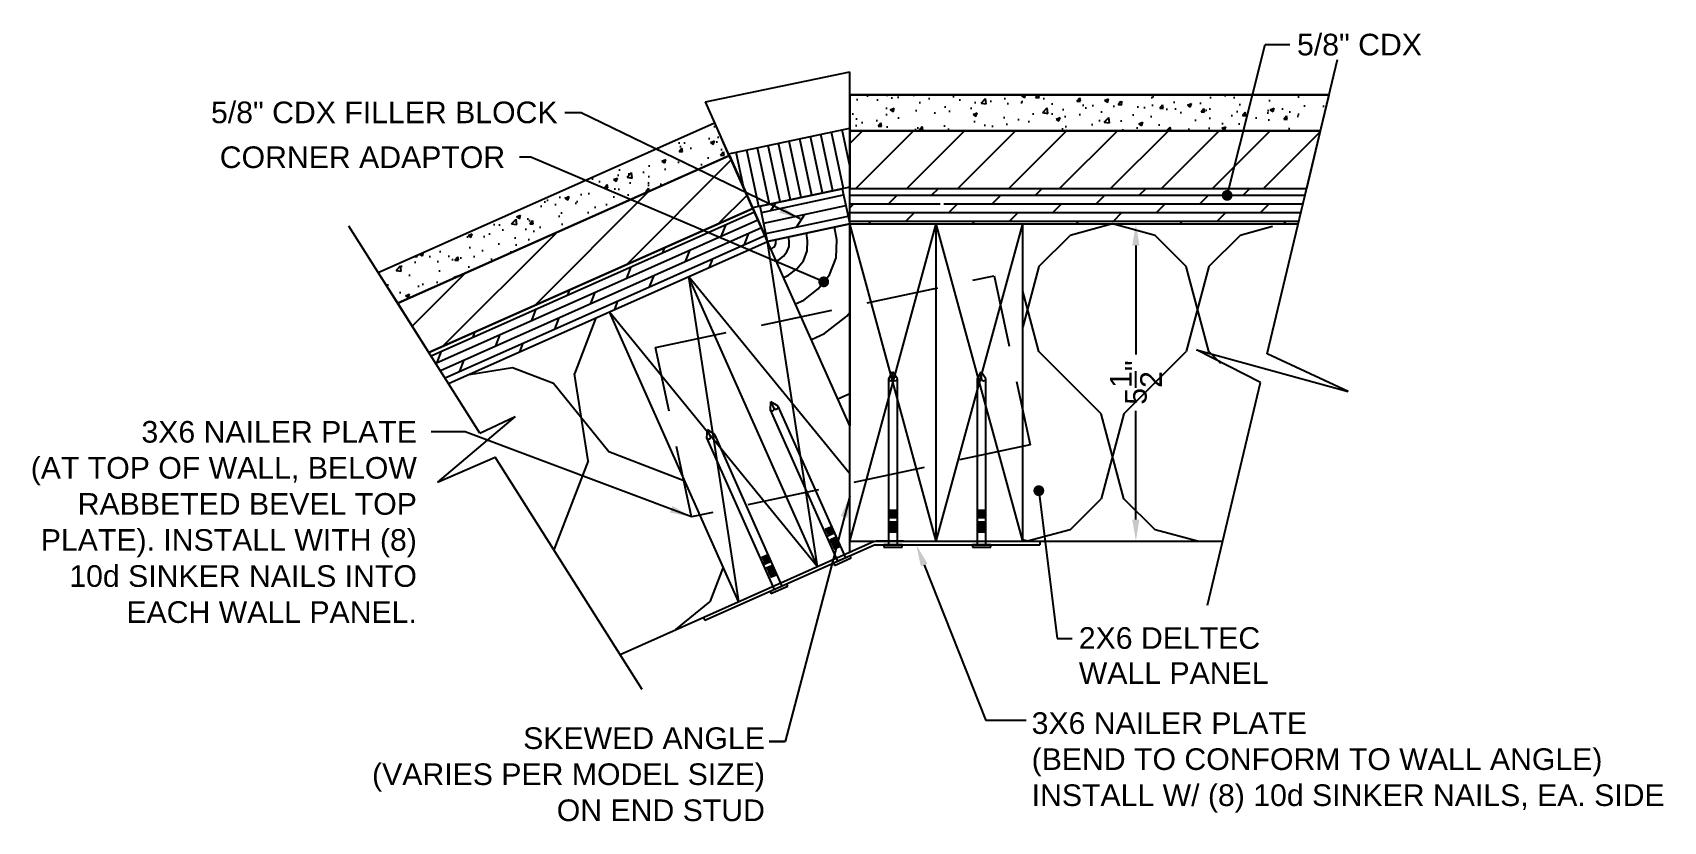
# Model space of a CAD drawing. Header units: inches. Extents: x -1316 to 22433, y -200 to 8737.
# Drawn here: x 22292.66 to 22320.93, y 8723.65 to 8737.33 of the extents above.
import ezdxf

# ---------------------------------------------------------------- set-up
doc = ezdxf.new("R2010")
doc.units = ezdxf.units.IN
doc.header["$LTSCALE"] = 10
doc.header["$MEASUREMENT"] = 0
doc.header["$PDMODE"] = 34
doc.header["$PDSIZE"] = 18
doc.linetypes.add('HIDDEN', pattern=[0.375, 0.25, -0.125])
doc.layers.get('0').update_dxf_attribs({"linetype": 'CONTINUOUS'})
doc.layers.get('DefPoints').update_dxf_attribs({"linetype": 'CONTINUOUS'})
for name, color, linetype in [('A-', 1, 'CONTINUOUS'), ('A-BLUE', 5, 'CONTINUOUS'), ('DIM', 4, 'CONTINUOUS'), ('HATCH', 5, 'CONTINUOUS'), ('S-HDWR', 104, 'CONTINUOUS'), ('S-TXT', 222, 'CONTINUOUS'), ('S-WALL', 6, 'CONTINUOUS')]:
    doc.layers.add(name, color=color, linetype=linetype)
doc.styles.add('style1', font='arial.ttf')
doc.dimstyles.new('3', dxfattribs={"dimtxt": 0.375, "dimasz": 0.375, "dimexe": 0.125, "dimexo": 0.125, "dimgap": 0.125, "dimtad": 0, "dimdec": 4, "dimrnd": 0.0625, "dimzin": 0, "dimdsep": 46, "dimlunit": 4, "dimtxsty": 'style1', "dimcen": 0.09, "dimazin": 0, "dimtfac": 1, "dimtdec": 4, "dimtofl": 0, "dimtmove": 0, "dimatfit": 0, "dimfxl": 1, "dimtolj": 1, "dimtzin": 0, "dimarcsym": 0})
pattern_1 = [(45, (22305.92507, 8897.14294), (-0.4419417, 0.4419417), [])]
pattern_2 = [(50, (22392.5919, 8874.03583), (0.7172602, -0.0627521), [0.075, -0.825]), (355, (22392.5919, 8874.0358), (-0.1387513, 0.752192), [0.06, -0.66]), (100.4514, (22392.6517, 8874.0306), (0.5785094, 0.6894395), [0.0637402, -0.701142]), (46.1842, (22392.5919, 8874.2358), (1.067241, -0.165519), [0.1125, -1.2375]), (96.6356, (22392.6808, 8874.222), (0.934663, 0.974118), [0.09561, -1.051713]), (351.1842, (22392.5919, 8874.2358), (0.934662, 0.9741186), [0.09, -0.99]), (21, (22392.6919, 8874.18583), (0.596907, -0.4026189), [0.075, -0.825]), (326, (22392.6919, 8874.1858), (0.2433153, 0.72515), [0.06, -0.66]), (71.4514, (22392.74165, 8874.1523), (0.8402226, 0.3225305), [0.0637402, -0.701142]), (37.5, (22392.5919, 8874.03583), (0.01215986, 0.33289385), [0, -0.652, 0, -0.67, 0, -0.6625]), (7.5, (22392.5919, 8874.03583), (0.2630695, 0.3944117), [0, -0.382, 0, -0.637, 0, -0.2525]), (327.5, (22392.3689, 8874.03583), (0.53382244, -0.02255487), [0, -0.25, 0, -0.78, 0, -1.035]), (317.5, (22392.2689, 8874.03583), (0.5831862, 0.100105), [0, -0.325, 0, -0.518, 0, -0.735])]

# ---------------------------------------------------------------- blocks, each defined once
blk = doc.blocks.new('*X376')
at = {"color": 0}
for p, q in [((41.938, 24.963), (41.9, 25.182)), ((40.868, 24.866), (40.881, 24.901)), ((40.883, 24.939), (40.878, 24.965)), ((40.881, 24.901), (40.883, 24.939)), ((41.114, 24.944), (41.102, 25.013)), ((41.11, 24.846), (41.114, 24.944)), ((41.432, 24.952), (41.41, 25.078)), ((41.424, 24.77), (41.432, 24.952)), ((41.924, 24.649), (41.938, 24.963)), ((40.796, 24.805), (40.814, 24.813)), ((40.814, 24.813), (40.844, 24.836)), ((40.844, 24.836), (40.868, 24.866)), ((40.889, 24.597), (40.934, 24.617)), ((40.934, 24.617), (41.012, 24.678)), ((41.012, 24.678), (41.074, 24.754)), ((41.074, 24.754), (41.11, 24.846)), ((41.243, 24.46), (41.359, 24.6)), ((41.359, 24.6), (41.424, 24.77)), ((41.811, 24.356), (41.924, 24.649)), ((41.017, 24.311), (41.1, 24.348)), ((41.1, 24.348), (41.243, 24.46)), ((41.612, 24.113), (41.811, 24.356)), ((41.364, 23.919), (41.612, 24.113)), ((41.22, 23.856), (41.364, 23.919)), ((41.722, 23.337), (42.112, 23.642)), ((42.112, 23.642), (42.162, 23.703)), ((41.497, 23.237), (41.722, 23.337)), ((41.956, 22.207), (42.162, 22.299))]:
    blk.add_line(p, q, dxfattribs=at)
blk = doc.blocks.new('*D378')
at = {"layer": 'DefPoints', "color": 0, "transparency": 16777216}
for p in [(22309.825, 8734.013), (22309.825, 8728.513), (22311.786, 8728.513)]:
    blk.add_point(p, dxfattribs=at)
at = {"layer": 'DIM', "color": 0, "lineweight": -2, "transparency": 16777216}
for p, q in [((22309.95, 8734.013), (22311.911, 8734.013)), ((22311.786, 8733.638), (22311.786, 8731.752)), ((22311.786, 8728.888), (22311.786, 8730.773)), ((22309.95, 8728.513), (22311.911, 8728.513))]:
    blk.add_line(p, q, dxfattribs=at)
at = {"layer": 'DIM', "color": 0, "transparency": 16777216}
for points in [[(22311.723, 8733.638), (22311.848, 8733.638), (22311.786, 8734.013)], [(22311.723, 8728.888), (22311.848, 8728.888), (22311.786, 8728.513)]]:
    blk.add_solid(points, dxfattribs=at)
at = {"layer": 'DIM', "color": 0, "transparency": 16777216, "insert": (22311.786, 8731.263), "char_height": 0.375, "attachment_point": 5, "rotation": 90, "style": 'style1'}
blk.add_mtext('\\A1;5{\\H1.000000x;\\S1/2;}"', dxfattribs=at)
blk = doc.blocks.new('*U377')
for p, q in [((0.159, 0.04), (-0.159, 0.04)), ((-0.159, 0.04), (-0.159, 0)), ((-0.159, 0), (0.159, 0)), ((0.074, 0), (0.074, -2.877)), ((0.159, 0), (0.159, 0.04)), ((-0.074, 0), (-0.074, -2.877)), ((-0.053, -0.219), (0.054, -0.219)), ((-0.053, -0.244), (0.054, -0.244)), ((-0.053, -0.269), (0.054, -0.269)), ((-0.053, -0.294), (0.054, -0.294)), ((-0.053, -0.319), (0.054, -0.319)), ((-0.053, -0.344), (0.054, -0.344)), ((-0.053, -0.369), (0.054, -0.369)), ((-0.053, -0.394), (0.054, -0.394)), ((-0.053, -0.469), (0.054, -0.469)), ((-0.053, -0.494), (0.054, -0.494)), ((-0.053, -0.519), (0.054, -0.519)), ((-0.053, -0.544), (0.054, -0.544)), ((-0.053, -0.569), (0.054, -0.569)), ((-0.053, -0.594), (0.054, -0.594)), ((-0.074, -2.877), (0.01, -3)), ((0.005, -2.877), (0.01, -3)), ((0.074, -2.877), (0.01, -3))]:
    blk.add_line(p, q)
for centre, radius, start, end in [((-0.034, -2.884), 0.0404, 10.4456, 169.553), ((0.04, -2.878), 0.0343, 2.0798, 177.9198)]:
    blk.add_arc(centre, radius, start, end)

msp = doc.modelspace()

# ---------------------------------------------------------------- hatches: boundary and pattern name
at = {"layer": 'A-BLUE'}
h = msp.add_hatch(dxfattribs=at)
h.set_pattern_fill('LINE', color=256, scale=1.5, angle=102, style=0)
h.set_pattern_definition([(102, (22306.82513, 8730.51269), (-0.1834027, -0.0389834), [])])
h.paths.add_polyline_path([(22304.72584, 8735.22778), (22306.82513, 8735.67399), (22306.82513, 8734.65165), (22305.14167, 8734.29382)])
h = msp.add_hatch(dxfattribs=at)
h.set_pattern_fill('DOLMIT', color=256, scale=0.75, angle=12, style=0)
h.set_pattern_definition([(12, (22306.82513, 8730.51269), (-0.0389834, 0.183403), []), (57, (22306.82513, 8730.5127), (-0.44477, 0.28884), [0.265165, -0.53033])])
h.paths.add_polyline_path([(22305.40156, 8733.7101), (22305.27161, 8734.32144), (22306.69519, 8734.62403), (22306.82513, 8734.01269)])
at = {"layer": 'HATCH'}
h = msp.add_hatch(dxfattribs=at)
h.set_pattern_fill('AR-CONC', color=256, scale=0.1, style=0)
h.set_pattern_definition(pattern_2)
h.paths.add_polyline_path([(22306.82657, 8736.25357), (22306.82657, 8735.62857), (22314.98721, 8735.62857), (22315.13624, 8736.25357)])
h = msp.add_hatch(dxfattribs=at)
h.set_pattern_fill('AR-CONC', color=256, scale=0.1, style=0)
h.set_pattern_definition(pattern_2)
h.paths.add_polyline_path([(22304.48, 8735.7688), (22304.72766, 8735.19497), (22298.9905, 8732.63782), (22298.65132, 8733.17371)])
h = msp.add_hatch(dxfattribs=at)
h.set_pattern_fill('ANSI31', color=256, scale=5, style=0)
h.set_pattern_definition(pattern_1)
h.paths.add_polyline_path([(22306.82657, 8735.62857), (22306.82657, 8734.62857), (22314.74876, 8734.62857), (22314.98721, 8735.62857)])
h = msp.add_hatch(dxfattribs=at)
h.set_pattern_fill('ANSI31', color=256, scale=5, style=0)
h.set_pattern_definition(pattern_1)
h.paths.add_polyline_path([(22298.9905, 8732.63782), (22304.73937, 8735.19739), (22305.14611, 8734.28384), (22299.53102, 8731.78384)])
h = msp.add_hatch(dxfattribs=at)
h.set_pattern_fill('DOLMIT', color=256, scale=0.6, style=0)
h.set_pattern_definition([(0, (22300.89497, 8722.95977), (0, 0.15), []), (45, (22300.89497, 8722.95977), (-0.3, 0.3), [0.212132, -0.424265])])
h.paths.add_polyline_path([(22314.74876, 8734.62857), (22308.39232, 8734.62857), (22308.40533, 8734.36536, -0.50513565), (22308.48631, 8734.30566, -1), (22308.36131, 8734.30566, -0.32878389), (22308.40533, 8734.36536), (22308.39232, 8734.62857), (22306.82657, 8734.62857), (22306.82657, 8734.01269), (22314.60191, 8734.01269)])
h = msp.add_hatch(dxfattribs=at)
h.set_pattern_fill('DOLMIT', color=256, scale=0.6, angle=24, style=0)
h.set_pattern_definition([(24, (22300.89497, 8722.95977), (-0.0610105, 0.1370318), []), (69, (22300.89497, 8722.95977), (-0.396085, 0.152043), [0.212132, -0.424265])])
h.paths.add_polyline_path([(22304.32481, 8733.91817), (22299.53102, 8731.78384), (22299.87049, 8731.24751), (22305.12058, 8733.585)])
h.paths.add_polyline_path([(22305.40156, 8733.7101), (22305.14611, 8734.28384), (22304.32481, 8733.91817), (22305.12058, 8733.585)])

# ---------------------------------------------------------------- linework, layer by layer
at = {"layer": 'A-'}
for points in [[(22304.72584, 8735.22778), (22306.82513, 8735.67399), (22306.82513, 8734.65165), (22305.14167, 8734.29382)], [(22305.40156, 8733.7101), (22305.27161, 8734.32144), (22306.69519, 8734.62403), (22306.82513, 8734.01269)], [(22305.40156, 8733.7101), (22306.82513, 8734.01269), (22306.82513, 8730.51269)]]:
    msp.add_lwpolyline(points, close=True, dxfattribs=at)
at = {"layer": 'DIM'}
msp.add_solid([(22308.05768, 8728.07851), (22308.17391, 8728.12452), (22307.97778, 8728.45019)], dxfattribs=at)
at = {"layer": 'HATCH'}
for p, q in [((22314.06461, 8731.75938), (22315.28186, 8736.86428)), ((22300.41541, 8730.38658), (22298.14301, 8733.9768)), ((22308.32513, 8728.51269), (22306.82513, 8734.01269)), ((22306.82513, 8728.51269), (22308.32513, 8734.01269)), ((22309.82513, 8728.51269), (22308.32513, 8734.01269)), ((22308.32513, 8728.51269), (22309.82513, 8734.01269)), ((22311.38169, 8734.01269), (22310.64483, 8733.81525)), ((22312.11855, 8733.81525), (22311.38169, 8734.01269)), ((22314.15579, 8733.96624), (22313.59227, 8733.81525)), ((22306.26829, 8728.07549), (22305.40156, 8733.7101)), ((22310.10541, 8733.27583), (22310.64483, 8733.81525)), ((22312.65797, 8733.27583), (22312.11855, 8733.81525)), ((22313.05285, 8733.27583), (22313.59227, 8733.81525)), ((22304.03124, 8733.09999), (22304.89797, 8727.46539)), ((22306.82513, 8729.68106), (22304.03124, 8733.09999)), ((22310.10541, 8733.27583), (22309.82513, 8732.22981)), ((22313.05285, 8733.27583), (22312.65797, 8731.80211)), ((22313.05285, 8731.80211), (22312.65797, 8733.27583)), ((22310.10541, 8731.80211), (22309.82513, 8732.84813)), ((22302.66092, 8732.48989), (22306.26829, 8728.07549)), ((22302.42461, 8732.38468), (22302.05116, 8731.41181)), ((22311.18425, 8730.72327), (22310.10541, 8731.80211)), ((22311.57913, 8730.72327), (22312.65797, 8731.80211)), ((22312.83807, 8731.82835), (22315.46774, 8731.1094)), ((22313.94688, 8731.26563), (22312.83807, 8731.82835)), ((22313.26125, 8731.59371), (22313.05285, 8731.80211)), ((22315.46774, 8731.1094), (22314.06461, 8731.75938)), ((22300.22477, 8731.40525), (22300.97823, 8731.52458)), ((22300.97823, 8731.52458), (22301.69042, 8731.2512)), ((22302.28983, 8729.90489), (22302.05116, 8731.41181)), ((22301.69042, 8731.2512), (22302.65058, 8730.0655)), ((22313.02597, 8727.4035), (22313.94688, 8731.26563)), ((22301.02625, 8730.67281), (22299.68137, 8729.53458)), ((22300.41541, 8730.38658), (22301.02625, 8730.67281)), ((22311.57913, 8730.72327), (22311.18425, 8729.24955)), ((22311.57913, 8729.24955), (22311.18425, 8730.72327)), ((22299.68137, 8729.53458), (22300.6796, 8729.96919)), ((22303.22788, 8725.9431), (22300.6796, 8729.96919)), ((22302.65058, 8730.0655), (22303.96497, 8729.56096)), ((22302.28983, 8729.90489), (22301.6973, 8728.36129)), ((22310.64483, 8728.71013), (22311.18425, 8729.24955)), ((22312.11855, 8728.71013), (22311.57913, 8729.24955)), ((22309.90797, 8728.51269), (22309.82513, 8728.53489)), ((22310.64483, 8728.71013), (22309.90797, 8728.51269)), ((22312.85541, 8728.51269), (22312.11855, 8728.71013)), ((22304.63214, 8728.06245), (22304.40098, 8727.46024)), ((22303.80813, 8726.98016), (22304.40098, 8727.46024))]:
    msp.add_line(p, q, dxfattribs=at)
for points in [[(22306.82657, 8736.25357), (22306.82657, 8735.62857), (22314.98721, 8735.62857), (22315.13624, 8736.25357)], [(22304.48, 8735.7688), (22304.72766, 8735.19497), (22298.9905, 8732.63782), (22298.65132, 8733.17371)], [(22306.82657, 8735.62857), (22306.82657, 8734.62857), (22314.74876, 8734.62857), (22314.98721, 8735.62857)], [(22298.9905, 8732.63782), (22304.73937, 8735.19739), (22305.14611, 8734.28384), (22299.53102, 8731.78384)]]:
    msp.add_lwpolyline(points, close=True, dxfattribs=at)
at = {"layer": 'S-HDWR'}
for p, q in [((22310.1208, 8728.51269), (22310.1208, 8728.45019)), ((22307.26353, 8728.45019), (22304.31118, 8727.13572)), ((22307.26353, 8728.45019), (22310.1208, 8728.45019)), ((22304.28576, 8727.19282), (22304.31118, 8727.13572))]:
    msp.add_line(p, q, dxfattribs=at)
at = {"layer": 'S-HDWR', "linetype": 'HIDDEN', "ltscale": 0.5}
msp.add_lwpolyline([(22303.459, 8731.86849), (22309.32788, 8733.11596), (22309.95162, 8730.18151), (22304.08273, 8728.93404)], close=True, dxfattribs=at)
at = {"layer": 'S-TXT'}
for p in [(22308.11579, 8728.10151), (22309.88514, 8725.40507)]:
    msp.add_line(p, (22309.18315, 8725.40507), dxfattribs=at)
at = {"layer": 'S-WALL'}
for p, q in [((22306.82657, 8734.00742), (22306.82657, 8735.62857)), ((22306.82657, 8735.62857), (22314.98721, 8735.62857)), ((22304.73937, 8735.19739), (22305.40156, 8733.7101)), ((22306.82657, 8734.62857), (22314.74876, 8734.62857)), ((22305.40156, 8733.7101), (22306.82513, 8734.01269)), ((22307.75599, 8728.51269), (22307.28093, 8728.51301))]:
    msp.add_line(p, q, dxfattribs=at)
at = {"layer": 'S-WALL', "linetype": 'Continuous'}
for p, q in [((22306.82513, 8728.32342), (22306.82513, 8734.01269)), ((22308.32513, 8728.51269), (22308.32513, 8734.01269)), ((22309.82513, 8728.51269), (22309.82513, 8734.01269)), ((22306.82513, 8730.51269), (22305.40156, 8733.7101)), ((22306.26829, 8728.07549), (22304.03124, 8733.09999)), ((22304.89797, 8727.46539), (22302.66092, 8732.48989))]:
    msp.add_line(p, q, dxfattribs=at)
at = {"layer": 'S-WALL'}
for points in [[(22304.32304, 8736.13249), (22306.82657, 8736.64968)], [(22306.82657, 8735.62857), (22306.82657, 8736.64968)], [(22306.82657, 8735.62857), (22306.82657, 8736.25357), (22315.13624, 8736.25357)], [(22305.40156, 8733.7101), (22304.32304, 8736.13249)], [(22306.82657, 8735.62857), (22306.82657, 8735.81607)], [(22298.9905, 8732.63782), (22304.73937, 8735.19739)], [(22299.53102, 8731.78384), (22305.14611, 8734.28384)], [(22306.82513, 8734.01269), (22314.60191, 8734.01269)], [(22299.87049, 8731.24751), (22305.40156, 8733.7101)], [(22302.84335, 8726.55062), (22307.25025, 8728.51269)], [(22306.82513, 8728.51269), (22313.29045, 8728.51269)]]:
    msp.add_lwpolyline(points, dxfattribs=at)

# ---------------------------------------------------------------- block references
at = {"layer": 'HATCH'}
msp.add_blockref('*X376', (22264.66315, 8708.77478), dxfattribs=at)
at = {"layer": 'S-HDWR'}
for p, rotation in [((22307.5771, 8728.45019), 180), ((22309.11307, 8728.45019), 180), ((22306.68809, 8728.19399), 204.000000000075), ((22305.5882, 8727.70429), 204.000000000075)]:
    msp.add_blockref('*U377', p, dxfattribs=dict(at, rotation=rotation))

# ---------------------------------------------------------------- texts
at = {"layer": 'S-TXT', "style": 'style1'}
for s, p in [('2X6 DELTEC', (22310.79653, 8726.64644)), ('WALL PANEL', (22310.79653, 8726.03929))]:
    msp.add_text(s, height=0.375, dxfattribs=at).set_placement(p)
at = {"layer": 'S-TXT', "char_height": 0.375, "style": 'style1'}
for s, insert, width, attachment_point in [('\\A1;5/8" CDX', (22314.57948, 8737.31098), 2.8833262, 1), ('\\A1;CORNER ADAPTOR', (22300.85138, 8735.35789), 9.6130369, 3), ('3X6 NAILER PLATE\\P(AT TOP OF WALL, BELOW RABBETED BEVEL TOP PLATE). INSTALL WITH (8) 10d SINKER NAILS INTO EACH WALL PANEL.', (22299.32091, 8730.59663), 6.9652508, 3), ('3X6 NAILER PLATE \\P(BEND TO CONFORM TO WALL ANGLE) \\PINSTALL W/ (8) 10d SINKER NAILS, EA. SIDE', (22309.97895, 8725.54631), 12.2057141, 1), ('SKEWED ANGLE \\P(VARIES PER MODEL SIZE) \\PON END STUD', (22305.35463, 8725.28485), 10.4341931, 3)]:
    msp.add_mtext(s, dxfattribs=dict(at, insert=insert, width=width, attachment_point=attachment_point))
at = {"layer": 'S-TXT', "insert": (22301.76006, 8735.75501), "char_height": 0.375, "attachment_point": 9, "style": 'style1'}
msp.add_mtext('\\A1;5/8" CDX FILLER BLOCK', dxfattribs=at)

# ---------------------------------------------------------------- dimensions: what is measured, and where the dimension line sits
at = {"layer": 'DIM'}
dim = msp.add_linear_dim(base=(22311.78566, 8728.51269), p1=(22309.82513, 8734.01269), p2=(22309.82513, 8728.51269), angle=90, dimstyle='3', dxfattribs=at)
dim.commit()
dim.dimension.update_dxf_attribs({"geometry": '*D378', "text_midpoint": (22311.78566, 8731.26269)})

# ---------------------------------------------------------------- leaders
at = {"layer": 'S-TXT', "annotation_type": 0, "has_hookline": 1, "hookline_direction": 0}
msp.add_leader([(22313.36812, 8734.5082), (22314.02683, 8737.12348), (22314.45448, 8737.12348)], dimstyle='3', override={"dimasz": 0.1875, "dimldrblk": 'DOT'}, dxfattribs=at)
at = {"layer": 'S-TXT', "annotation_type": 0, "has_hookline": 1, "hookline_direction": 1}
for points, override, text_width in [([(22305.96778, 8734.09993), (22302.17041, 8735.94251), (22301.88506, 8735.94251)], {"dimgap": 0.125, "dimtad": 0}, 5.98619), ([(22304.08273, 8728.93404), (22300.1578, 8730.40913), (22299.57091, 8730.40913)], {"dimgap": 0.25, "dimtad": 0}, 6.65715)]:
    msp.add_leader(points, dimstyle='3', override=override, dxfattribs=dict(at, text_width=text_width))
at = {"layer": 'S-TXT'}
for points, override in [([(22306.37457, 8733.00932), (22301.29559, 8735.17039), (22301.10138, 8735.17039)], {"dimasz": 0.1875, "dimldrblk": 'DOT'}), ([(22310.10311, 8729.38838), (22310.41902, 8726.82562), (22310.67918, 8726.82562)], {"dimasz": 0.1875, "dimldrblk": 'DOT'}), ([(22306.82513, 8729.29418), (22305.70393, 8725.04147), (22305.42945, 8725.04147), (22305.70393, 8725.04147)], {"dimgap": 0.25, "dimtad": 0})]:
    msp.add_leader(points, dimstyle='3', override=override, dxfattribs=at)

doc.saveas('drawing.dxf')
